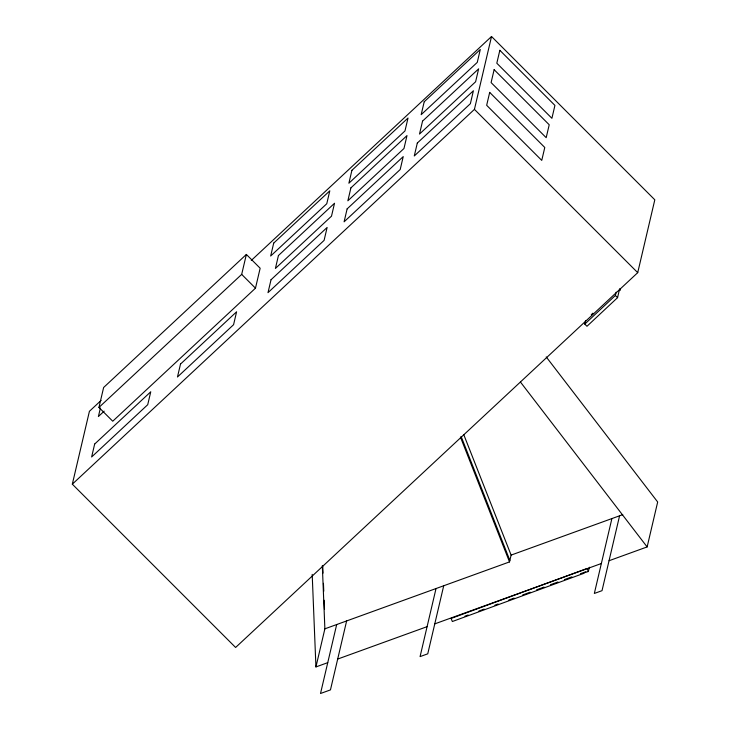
<?xml version="1.0" encoding="UTF-8"?>
<svg xmlns="http://www.w3.org/2000/svg" width="730" height="730" viewBox="0 0 730 730"><rect width="100%" height="100%" fill="white"/><g stroke="black" fill="none" stroke-linecap="round" stroke-linejoin="round"><path stroke-width="1.09" d="M251.266 260.455L491.527 36.5L654.81 199.801L637.719 272.664L235.607 647.473L72.325 484.173L89.416 411.309L101.096 400.423M98.951 407.431L103.633 387.493L246.366 254.441L260.154 268.229L255.473 288.177L112.739 421.219L98.951 407.431L241.685 274.389L246.366 254.441M100.421 407.933L98.395 416.538L104.171 411.154M327.743 662.658L315.935 666.937L324.877 628.822L322.322 565.622M336.685 624.542L320.516 693.5L330.453 689.896L346.631 620.947M72.325 484.173L474.436 109.363L491.527 36.5M436.029 588.544L420.069 656.608L427.753 653.824L443.712 585.761M324.877 628.822L509.513 561.917L511.109 555.101L463.714 434.514M619.624 288.861L617.562 297.657L586.975 326.274L584.794 324.102L585.57 320.798M584.794 324.102L615.381 295.486L616.156 292.183M583.918 572.895L583.042 573.616L583.827 573.032M583.781 572.922L588.353 571.535L589.365 567.228M611.895 518.583L594.339 593.453L602.022 590.67L619.587 515.791M609.048 560.731L647.136 546.925L657.675 501.994L546.213 356.915M591.273 314.712L592.915 313.179M464.919 616.175L468.131 614.998M478.825 611.065L484.173 609.103M494.867 605.17L498.079 603.993M508.773 600.06L514.121 598.098M522.671 594.95L530.163 592.194M536.577 589.84L544.06 587.093M550.484 584.73L557.966 581.983M564.381 579.62L571.873 576.873M580.423 573.725L585.77 571.763M511.109 555.101L622.763 514.641M337.689 659.062L427.087 626.659M434.77 623.876L601.356 563.514M615.381 295.486L617.562 297.657M474.436 109.363L637.719 272.664M241.685 274.389L255.473 288.177M520.444 382.027L647.136 546.925M588.353 571.535L587.102 568.469L451.094 618.447L452.345 621.522L583.042 573.616M461.214 436.659L509.859 560.421M460.447 437.097L509.513 561.917M322.769 566.38L323.034 573.15M323.445 583.316L323.764 591.209M324.129 600.242L324.494 609.267M312.194 574.391L315.935 666.937M620.144 290.248A1.296 1.25 13.2 0 1 619.98 290.531M620.153 289.29A1.296 1.25 13.2 0 1 620.245 289.609M94.654 444.068L91.633 456.98L147.725 404.694L150.754 391.782L94.654 444.068M180.502 364.078L177.472 376.99L233.573 324.704L236.593 311.792L180.502 364.078M273.704 243.099L270.675 256.011L326.775 203.725L329.805 190.813L273.704 243.099M271.031 279.745L268.001 292.657L324.093 240.371L327.122 227.459L271.031 279.745M278.431 255.546L275.411 268.457L331.502 216.171L334.532 203.259L278.431 255.546M351.915 170.309L348.885 183.212L404.986 130.925L408.015 118.023L351.915 170.309M350.902 187.875L347.872 200.786L403.973 148.5L406.993 135.588L350.902 187.875M347.124 208.899L344.104 221.811L400.195 169.524L403.225 156.612L347.124 208.899M424.203 101.771L421.173 114.674L477.265 62.388L480.294 49.485L424.203 101.771M417.304 143.053L414.275 155.964L470.375 103.678L473.396 90.766L417.304 143.053M422.542 121.134L419.513 134.046L475.613 81.76L478.634 68.848L422.542 121.134M494.128 69.669L491.098 82.581L546.186 137.678L549.216 124.766L494.128 69.669M489.693 92.391L486.664 105.293L541.751 160.39L544.781 147.487L489.693 92.391M499.84 50.306L496.811 63.209L551.907 118.306L554.928 105.403L499.84 50.306"/></g></svg>
